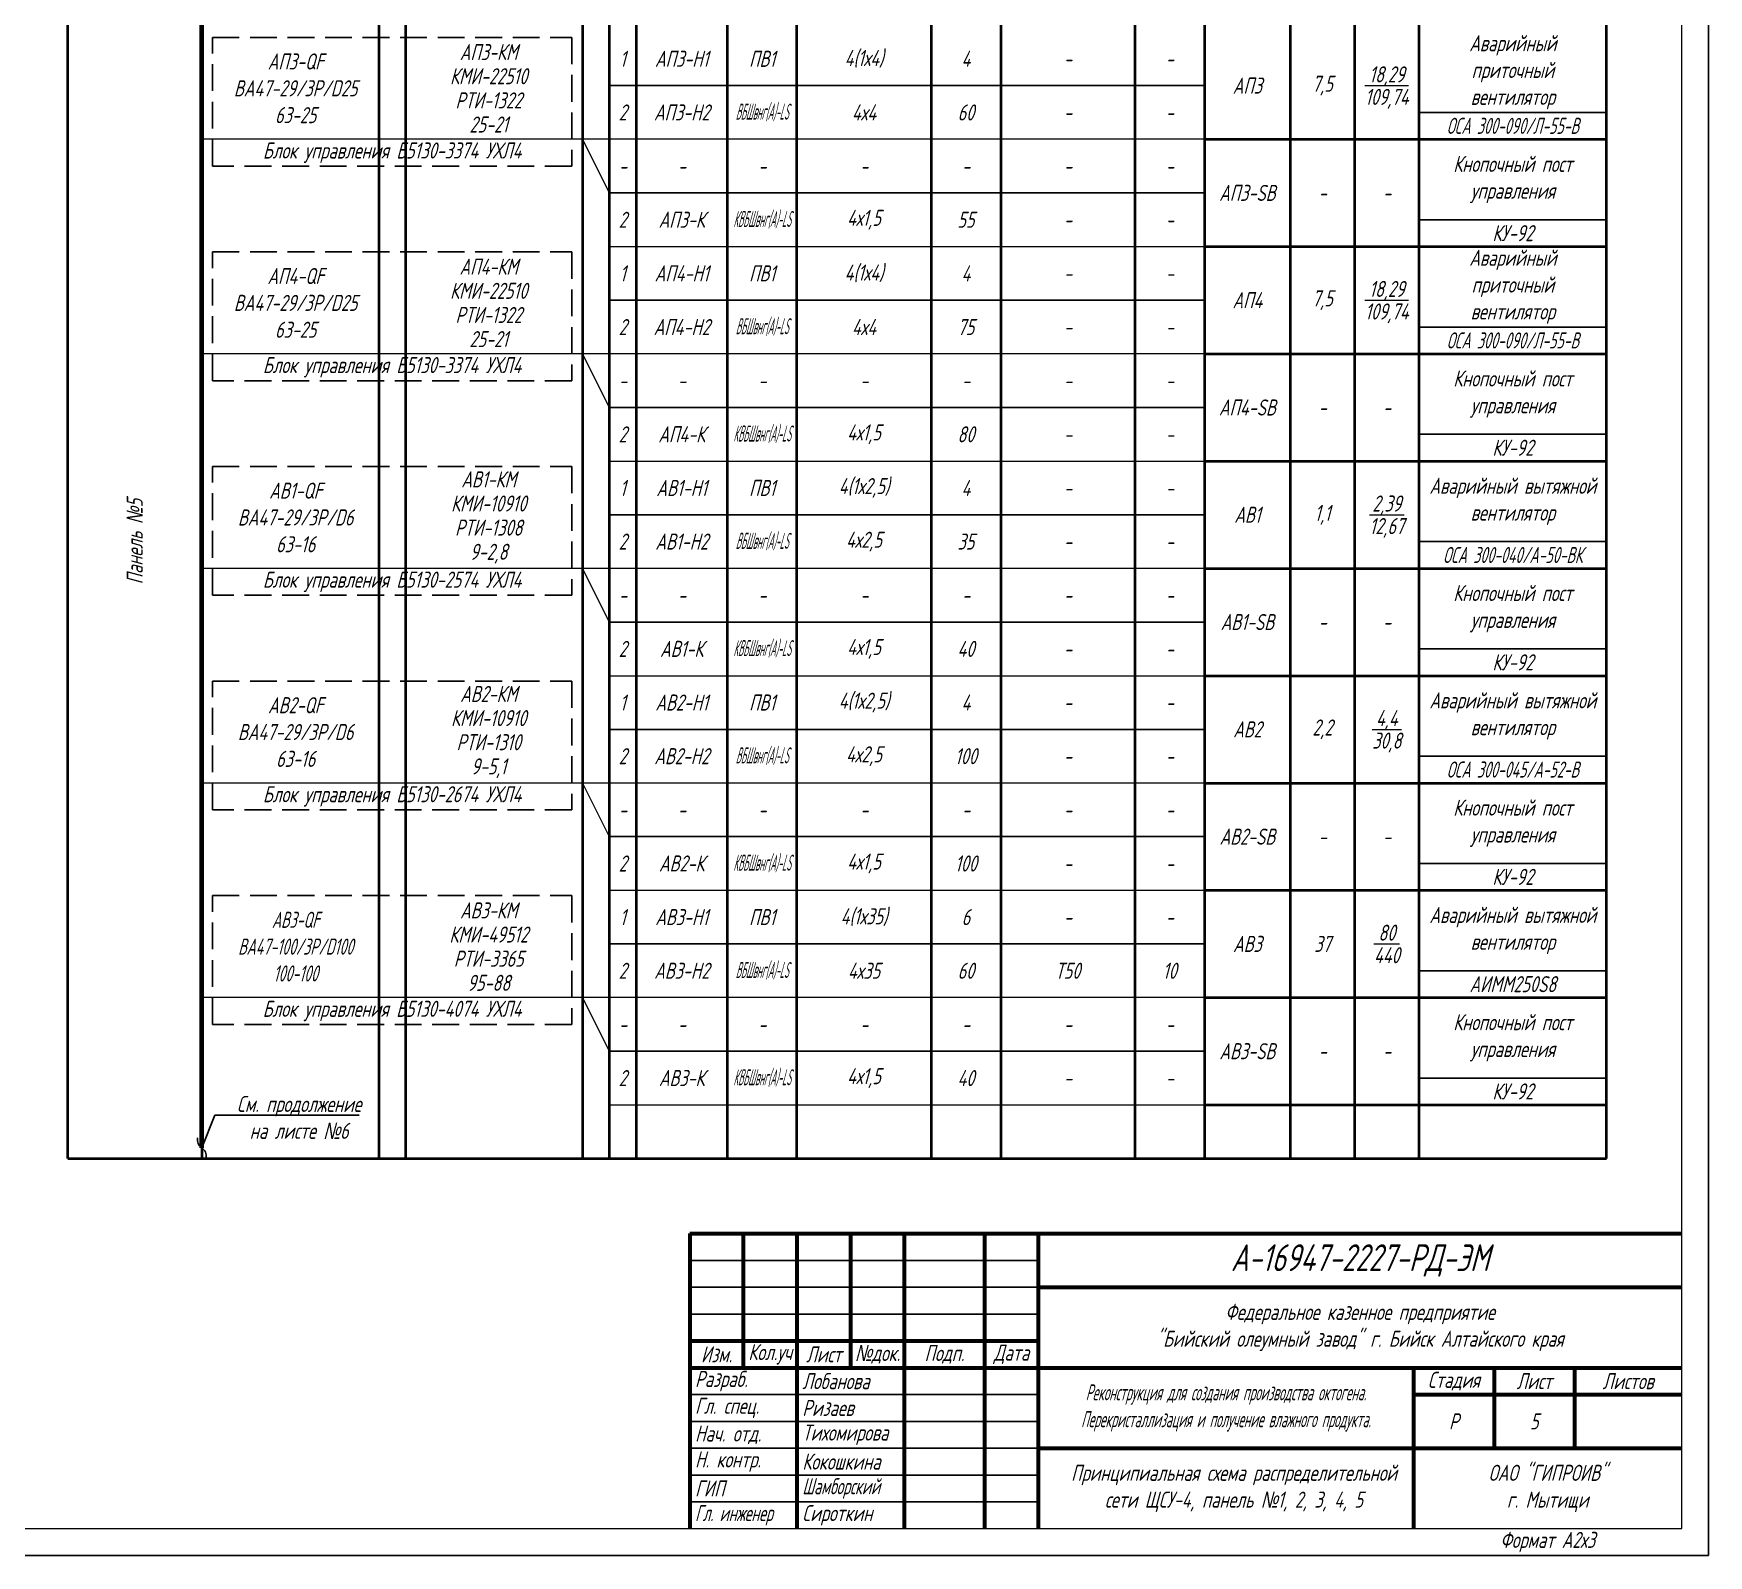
# Model space of a CAD drawing. Header units: millimetres. Extents: x -14296 to 10264, y -13087 to -5602.
# Drawn here: x -9341.1 to -9028.7, y -13086.7 to -12803 of the extents above; entities that cross this region are included whole.
import ezdxf
from ezdxf import colors
from ezdxf.entities.mleader import LeaderData, LeaderLine
from ezdxf.math import Vec2, Vec3

# ---------------------------------------------------------------- set-up
doc = ezdxf.new("R2010")
doc.units = ezdxf.units.MM
doc.linetypes.add('gost5', pattern=[7, 5, -2, 0])
for name, color, linetype, lineweight in [('КаБель контрольный (Вновь)', 142, 'gost5', 15), ('КаБель силовой (Вновь)', 1, 'Continuous', 15), ('Линия выноска', 137, 'Continuous', 25), ('Рамка толстая', 7, 'Continuous', 15), ('Рамка тонкая', 5, 'Continuous', 25), ('Схема распред. сети', 9, 'Continuous', 25), ('Текст', 7, 'Continuous', 20), ('Штампы', 252, 'Continuous', 25)]:
    doc.layers.add(name, color=color, linetype=linetype, lineweight=lineweight)
doc.styles.add('Simplex', font='simplex.shx', dxfattribs={"width": 0.7, "oblique": 15})

# ---------------------------------------------------------------- blocks, each defined once
blk = doc.blocks.new('A$C5FA843D6')
at = {"layer": 'Рамка толстая'}
for p, q in [((1256, 5), (1256, 589)), ((20, 5), (1256, 5))]:
    blk.add_line(p, q, dxfattribs=at)
at = {"layer": 'Рамка тонкая'}
for p, q in [((1261, 0), (1261, 594)), ((0, 0), (1261, 0))]:
    blk.add_line(p, q, dxfattribs=at)
blk = doc.blocks.new('_Integral')
at = {"color": 0, "linetype": 'ByBlock', "lineweight": -2}
for centre, start, end in [((0.445, -0.091), 102, 168), ((-0.445, 0.091), 282, 348)]:
    blk.add_arc(centre, 0.454, start, end, dxfattribs=at)

msp = doc.modelspace()

# ---------------------------------------------------------------- linework, layer by layer
at = {"layer": 'КаБель контрольный (Вновь)', "linetype": 'ByBlock'}
for p, q in [((-9238.7162, -12822.74066), (-9233.7162, -12832.74066)), ((-9233.7162, -12832.74066), (-9233.7162, -12842.74066)), ((-9233.7162, -12842.74066), (-9122.7162, -12842.74066)), ((-9238.7162, -12862.74066), (-9233.7162, -12872.74066)), ((-9233.7162, -12872.74066), (-9233.7162, -12882.74066)), ((-9233.7162, -12882.74066), (-9122.7162, -12882.74066)), ((-9238.7162, -12902.74066), (-9233.7162, -12912.74066)), ((-9233.7162, -12912.74066), (-9233.7162, -12922.74066)), ((-9233.7162, -12922.74066), (-9122.7162, -12922.74066)), ((-9238.7162, -12942.74066), (-9233.7162, -12952.74066)), ((-9233.7162, -12952.74066), (-9233.7162, -12962.74066)), ((-9233.7162, -12962.74066), (-9122.7162, -12962.74066)), ((-9238.7162, -12982.74066), (-9233.7162, -12992.74066)), ((-9233.7162, -12992.74066), (-9233.7162, -13002.74066)), ((-9233.7162, -13002.74066), (-9122.7162, -13002.74066))]:
    msp.add_line(p, q, dxfattribs=at)
at = {"layer": 'КаБель силовой (Вновь)', "lineweight": 200}
msp.add_line((-9309.7162, -13010.74066), (-9309.7162, -12562.74066), dxfattribs=at)
at = {"layer": 'КаБель силовой (Вновь)'}
for p, q in [((-9122.7162, -12822.74066), (-9309.7162, -12822.74066)), ((-9122.7162, -12862.74066), (-9309.7162, -12862.74066)), ((-9122.7162, -12902.74066), (-9309.7162, -12902.74066)), ((-9122.7162, -12942.74066), (-9309.7162, -12942.74066)), ((-9122.7162, -12982.74066), (-9309.7162, -12982.74066))]:
    msp.add_line(p, q, dxfattribs=at)
at = {"layer": 'Рамка тонкая'}
for p, q in [((-9233.7162, -12812.74066), (-9122.7162, -12812.74066)), ((-9047.7162, -12817.74066), (-9082.7162, -12817.74066)), ((-9233.7162, -12832.74066), (-9122.7162, -12832.74066)), ((-9047.7162, -12837.74066), (-9082.7162, -12837.74066)), ((-9233.7162, -12852.74066), (-9122.7162, -12852.74066)), ((-9047.7162, -12857.74066), (-9082.7162, -12857.74066)), ((-9233.7162, -12872.74066), (-9122.7162, -12872.74066)), ((-9047.7162, -12877.74066), (-9082.7162, -12877.74066)), ((-9233.7162, -12892.74066), (-9122.7162, -12892.74066)), ((-9047.7162, -12897.74066), (-9082.7162, -12897.74066)), ((-9233.7162, -12912.74066), (-9122.7162, -12912.74066)), ((-9047.7162, -12917.74066), (-9082.7162, -12917.74066)), ((-9233.7162, -12932.74066), (-9122.7162, -12932.74066)), ((-9047.7162, -12937.74066), (-9082.7162, -12937.74066)), ((-9233.7162, -12952.74066), (-9122.7162, -12952.74066)), ((-9047.7162, -12957.74066), (-9082.7162, -12957.74066)), ((-9233.7162, -12972.74066), (-9122.7162, -12972.74066)), ((-9047.7162, -12977.74066), (-9082.7162, -12977.74066)), ((-9233.7162, -12992.74066), (-9122.7162, -12992.74066)), ((-9047.7162, -12997.74066), (-9082.7162, -12997.74066))]:
    msp.add_line(p, q, dxfattribs=at)
at = {"layer": 'Рамка тонкая', "linetype": 'gost5'}
for points in [[(-9307.7162, -12803.74066), (-9240.7162, -12803.74066), (-9240.7162, -12827.74066), (-9307.7162, -12827.74066)], [(-9307.7162, -12843.74066), (-9240.7162, -12843.74066), (-9240.7162, -12867.74066), (-9307.7162, -12867.74066)], [(-9307.7162, -12883.74066), (-9240.7162, -12883.74066), (-9240.7162, -12907.74066), (-9307.7162, -12907.74066)], [(-9307.7162, -12923.74066), (-9240.7162, -12923.74066), (-9240.7162, -12947.74066), (-9307.7162, -12947.74066)], [(-9307.7162, -12963.74066), (-9240.7162, -12963.74066), (-9240.7162, -12987.74066), (-9307.7162, -12987.74066)]]:
    msp.add_lwpolyline(points, close=True, dxfattribs=at)
at = {"layer": 'Схема распред. сети', "lineweight": 40}
for p, q in [((-9334.7162, -13012.74066), (-9334.7162, -12512.74066)), ((-9309.7162, -12512.74066), (-9309.7162, -13012.74066)), ((-9047.7162, -13012.74066), (-9047.7162, -12512.74066)), ((-9198.7162, -13012.74066), (-9198.7162, -12527.74066)), ((-9173.7162, -12527.74066), (-9173.7162, -13012.74066)), ((-9276.7162, -12562.74066), (-9276.7162, -13012.74066)), ((-9238.7162, -12562.74066), (-9238.7162, -13012.74066)), ((-9233.7162, -12562.74066), (-9233.7162, -13012.74066)), ((-9228.7162, -12562.74066), (-9228.7162, -13012.74066)), ((-9211.7162, -12562.74066), (-9211.7162, -13012.74066)), ((-9160.7162, -12562.74066), (-9160.7162, -13012.74066)), ((-9135.7162, -12562.74066), (-9135.7162, -13012.74066)), ((-9122.7162, -12562.74066), (-9122.7162, -13012.74066)), ((-9106.7162, -12562.74066), (-9106.7162, -13012.74066)), ((-9094.7162, -12562.74066), (-9094.7162, -13012.74066)), ((-9082.7162, -12562.74066), (-9082.7162, -13012.74066)), ((-9271.7162, -12707.74066), (-9271.7162, -13012.74066)), ((-9122.7162, -12822.74066), (-9047.7162, -12822.74066)), ((-9122.7162, -12842.74066), (-9047.7162, -12842.74066)), ((-9122.7162, -12862.74066), (-9047.7162, -12862.74066)), ((-9122.7162, -12882.74066), (-9047.7162, -12882.74066)), ((-9122.7162, -12902.74066), (-9047.7162, -12902.74066)), ((-9122.7162, -12922.74066), (-9047.7162, -12922.74066)), ((-9122.7162, -12942.74066), (-9047.7162, -12942.74066)), ((-9122.7162, -12962.74066), (-9047.7162, -12962.74066)), ((-9122.7162, -12982.74066), (-9047.7162, -12982.74066)), ((-9122.7162, -13002.74066), (-9047.7162, -13002.74066)), ((-9334.7162, -13012.74066), (-9047.7162, -13012.74066))]:
    msp.add_line(p, q, dxfattribs=at)
at = {"layer": 'Штампы', "lineweight": 60}
for p, q in [((-9218.71622, -13026.74066), (-9033.71622, -13026.74066)), ((-9218.71622, -13026.74066), (-9218.71622, -13081.74066)), ((-9208.71622, -13026.74066), (-9208.71622, -13051.74066)), ((-9198.71622, -13026.74066), (-9198.71622, -13081.74066)), ((-9188.71622, -13026.74066), (-9188.71622, -13051.74066)), ((-9178.71622, -13026.74066), (-9178.71622, -13081.74066)), ((-9163.71622, -13026.74066), (-9163.71622, -13081.74066)), ((-9153.71622, -13026.74066), (-9153.71622, -13081.74066)), ((-9153.71622, -13036.74066), (-9033.71622, -13036.74066)), ((-9218.71622, -13046.74066), (-9153.71622, -13046.74066)), ((-9218.71622, -13051.74066), (-9033.71622, -13051.74066)), ((-9083.71622, -13051.74066), (-9083.71622, -13081.74066)), ((-9068.71622, -13051.74066), (-9068.71622, -13066.74066)), ((-9053.71622, -13051.74066), (-9053.71622, -13066.74066)), ((-9083.71622, -13056.74066), (-9033.71622, -13056.74066)), ((-9153.71622, -13066.74066), (-9033.71622, -13066.74066))]:
    msp.add_line(p, q, dxfattribs=at)
at = {"layer": 'Штампы', "color": 5}
for p, q in [((-9218.71622, -13031.74066), (-9153.71622, -13031.74066)), ((-9218.71622, -13036.74066), (-9153.71622, -13036.74066)), ((-9218.71622, -13041.74066), (-9153.71622, -13041.74066)), ((-9218.71622, -13056.74066), (-9153.71622, -13056.74066)), ((-9218.71622, -13061.74066), (-9153.71622, -13061.74066)), ((-9218.71622, -13066.74066), (-9153.71622, -13066.74066)), ((-9218.71622, -13071.74066), (-9153.71622, -13071.74066)), ((-9218.71622, -13076.74066), (-9153.71622, -13076.74066))]:
    msp.add_line(p, q, dxfattribs=at)

# ---------------------------------------------------------------- block references
msp.add_blockref('A$C5FA843D6', (-10289.71622, -13086.74066))

# ---------------------------------------------------------------- texts
at = {"layer": 'Текст', "char_height": 3, "style": 'Simplex'}
for s, insert, width, attachment_point in [('Аварийный приточный вентилятор', (-9065.2162, -12810.24066), 35, 5), ('АП3-QF\\PВА47-29/3Р/D25\\P63-25', (-9292.2162, -12813.24066), 31, 5), ('1', (-9231.2162, -12807.74066), 5, 5), ('АП3-Н1', (-9220.2162, -12807.74066), 17, 5), ('ПВ1', (-9205.2162, -12807.74066), 13, 5), ('4(1х4)', (-9186.2162, -12807.74066), 25, 5), ('4', (-9167.2162, -12807.74066), 13, 5), ('-', (-9148.2162, -12807.74066), 25, 5), ('-', (-9129.2162, -12807.74066), 13, 5), ('\\A1;\\S18,29/109,74;', (-9088.7162, -12812.74066), 12, 5), ('АП3', (-9114.7162, -12812.74066), 16, 5), ('7,5', (-9100.7162, -12812.74066), 12, 5), ('2', (-9231.2162, -12817.74066), 5, 5), ('АП3-Н2', (-9220.2162, -12817.74066), 17, 5), ('{\\W0.3;ВБШвнг(А)-LS}', (-9205.2162, -12817.74066), 13, 5), ('4х4', (-9186.2162, -12817.74066), 25, 5), ('60', (-9167.2162, -12817.74066), 13, 5), ('-', (-9148.2162, -12817.74066), 25, 5), ('-', (-9129.2162, -12817.74066), 13, 5), ('{\\W0.6;ОСА 300-090/Л-55-В}', (-9065.2162, -12820.24066), 35, 5), ('Блок управления Б5130-3374 УХЛ4', (-9274.2162, -12825.24066), 67, 5), ('Кнопочный пост управления', (-9065.2162, -12830.24066), 35, 5), ('-', (-9231.2162, -12827.74066), 5, 5), ('-', (-9220.2162, -12827.74066), 17, 5), ('-', (-9205.2162, -12827.74066), 13, 5), ('-', (-9186.2162, -12827.74066), 25, 5), ('-', (-9167.2162, -12827.74066), 13, 5), ('-', (-9148.2162, -12827.74066), 25, 5), ('-', (-9129.2162, -12827.74066), 13, 5), ('АП3-SB', (-9114.7162, -12832.74066), 16, 5), ('-', (-9100.7162, -12832.74066), 12, 5), ('-', (-9088.7162, -12832.74066), 12, 5), ('2', (-9231.2162, -12837.74066), 5, 5), ('АП3-К', (-9220.2162, -12837.74066), 17, 5), ('{\\W0.3;КВБШвнг(А)-LS}', (-9205.2162, -12837.74066), 13, 5), ('4х1,5', (-9186.2162, -12837.74066), 25, 5), ('55', (-9167.2162, -12837.74066), 13, 5), ('-', (-9148.2162, -12837.74066), 25, 5), ('-', (-9129.2162, -12837.74066), 13, 5), ('КУ-92', (-9065.2162, -12840.24066), 35, 5), ('Аварийный приточный вентилятор', (-9065.2162, -12850.24066), 35, 5), ('АП4-QF\\PВА47-29/3Р/D25\\P63-25', (-9292.2162, -12853.24066), 31, 5), ('1', (-9231.2162, -12847.74066), 5, 5), ('АП4-Н1', (-9220.2162, -12847.74066), 17, 5), ('ПВ1', (-9205.2162, -12847.74066), 13, 5), ('4(1х4)', (-9186.2162, -12847.74066), 25, 5), ('4', (-9167.2162, -12847.74066), 13, 5), ('-', (-9148.2162, -12847.74066), 25, 5), ('-', (-9129.2162, -12847.74066), 13, 5), ('АП4', (-9114.7162, -12852.74066), 16, 5), ('7,5', (-9100.7162, -12852.74066), 12, 5), ('\\A1;\\S18,29/109,74;', (-9088.7162, -12852.74066), 12, 5), ('2', (-9231.2162, -12857.74066), 5, 5), ('АП4-Н2', (-9220.2162, -12857.74066), 17, 5), ('{\\W0.3;ВБШвнг(А)-LS}', (-9205.2162, -12857.74066), 13, 5), ('4х4', (-9186.2162, -12857.74066), 25, 5), ('75', (-9167.2162, -12857.74066), 13, 5), ('-', (-9148.2162, -12857.74066), 25, 5), ('-', (-9129.2162, -12857.74066), 13, 5), ('{\\W0.6;ОСА 300-090/Л-55-В}', (-9065.2162, -12860.24066), 35, 5), ('Блок управления Б5130-3374 УХЛ4', (-9274.2162, -12865.24066), 67, 5), ('Кнопочный пост управления', (-9065.2162, -12870.24066), 35, 5), ('-', (-9231.2162, -12867.74066), 5, 5), ('-', (-9220.2162, -12867.74066), 17, 5), ('-', (-9205.2162, -12867.74066), 13, 5), ('-', (-9186.2162, -12867.74066), 25, 5), ('-', (-9167.2162, -12867.74066), 13, 5), ('-', (-9148.2162, -12867.74066), 25, 5), ('-', (-9129.2162, -12867.74066), 13, 5), ('АП4-SB', (-9114.7162, -12872.74066), 16, 5), ('-', (-9100.7162, -12872.74066), 12, 5), ('-', (-9088.7162, -12872.74066), 12, 5), ('2', (-9231.2162, -12877.74066), 5, 5), ('АП4-К', (-9220.2162, -12877.74066), 17, 5), ('{\\W0.3;КВБШвнг(А)-LS}', (-9205.2162, -12877.74066), 13, 5), ('4х1,5', (-9186.2162, -12877.74066), 25, 5), ('80', (-9167.2162, -12877.74066), 13, 5), ('-', (-9148.2162, -12877.74066), 25, 5), ('-', (-9129.2162, -12877.74066), 13, 5), ('КУ-92', (-9065.2162, -12880.24066), 35, 5), ('4(1х2,5)', (-9186.2162, -12887.74066), 25, 5), ('АВ1-QF\\PВА47-29/3Р/D6\\P63-16', (-9292.2162, -12893.24066), 31, 5), ('1', (-9231.2162, -12887.74066), 5, 5), ('АВ1-Н1', (-9220.2162, -12887.74066), 17, 5), ('ПВ1', (-9205.2162, -12887.74066), 13, 5), ('4', (-9167.2162, -12887.74066), 13, 5), ('-', (-9148.2162, -12887.74066), 25, 5), ('-', (-9129.2162, -12887.74066), 13, 5), ('Аварийный вытяжной вентилятор', (-9065.2162, -12890.24066), 35, 5), ('АВ1', (-9114.7162, -12892.74066), 16, 5), ('1,1', (-9100.7162, -12892.74066), 12, 5), ('\\A1;\\S2,39/12,67;', (-9088.7162, -12892.74066), 12, 5), ('2', (-9231.2162, -12897.74066), 5, 5), ('АВ1-Н2', (-9220.2162, -12897.74066), 17, 5), ('{\\W0.3;ВБШвнг(А)-LS}', (-9205.2162, -12897.74066), 13, 5), ('4х2,5', (-9186.2162, -12897.74066), 25, 5), ('35', (-9167.2162, -12897.74066), 13, 5), ('-', (-9148.2162, -12897.74066), 25, 5), ('-', (-9129.2162, -12897.74066), 13, 5), ('{\\W0.6;ОСА 300-040/А-50-ВК}', (-9065.2162, -12900.24066), 35, 5), ('Блок управления Б5130-2574 УХЛ4', (-9274.2162, -12905.24066), 67, 5), ('Кнопочный пост управления', (-9065.2162, -12910.24066), 35, 5), ('-', (-9231.2162, -12907.74066), 5, 5), ('-', (-9220.2162, -12907.74066), 17, 5), ('-', (-9205.2162, -12907.74066), 13, 5), ('-', (-9186.2162, -12907.74066), 25, 5), ('-', (-9167.2162, -12907.74066), 13, 5), ('-', (-9148.2162, -12907.74066), 25, 5), ('-', (-9129.2162, -12907.74066), 13, 5), ('АВ1-SB', (-9114.7162, -12912.74066), 16, 5), ('-', (-9100.7162, -12912.74066), 12, 5), ('-', (-9088.7162, -12912.74066), 12, 5), ('2', (-9231.2162, -12917.74066), 5, 5), ('АВ1-К', (-9220.2162, -12917.74066), 17, 5), ('{\\W0.3;КВБШвнг(А)-LS}', (-9205.2162, -12917.74066), 13, 5), ('4х1,5', (-9186.2162, -12917.74066), 25, 5), ('40', (-9167.2162, -12917.74066), 13, 5), ('-', (-9148.2162, -12917.74066), 25, 5), ('-', (-9129.2162, -12917.74066), 13, 5), ('КУ-92', (-9065.2162, -12920.24066), 35, 5), ('1', (-9231.2162, -12927.74066), 5, 5), ('АВ2-Н1', (-9220.2162, -12927.74066), 17, 5), ('ПВ1', (-9205.2162, -12927.74066), 13, 5), ('4(1х2,5)', (-9186.2162, -12927.74066), 25, 5), ('4', (-9167.2162, -12927.74066), 13, 5), ('Аварийный вытяжной вентилятор', (-9065.2162, -12930.24066), 35, 5), ('АВ2-QF\\PВА47-29/3Р/D6\\P63-16', (-9292.2162, -12933.24066), 31, 5), ('-', (-9148.2162, -12927.74066), 25, 5), ('-', (-9129.2162, -12927.74066), 13, 5), ('\\A1;\\S4,4/30,8;', (-9088.7162, -12932.74066), 12, 5), ('АВ2', (-9114.7162, -12932.74066), 16, 5), ('2,2', (-9100.7162, -12932.74066), 12, 5), ('2', (-9231.2162, -12937.74066), 5, 5), ('АВ2-Н2', (-9220.2162, -12937.74066), 17, 5), ('{\\W0.3;ВБШвнг(А)-LS}', (-9205.2162, -12937.74066), 13, 5), ('4х2,5', (-9186.2162, -12937.74066), 25, 5), ('100', (-9167.2162, -12937.74066), 13, 5), ('-', (-9148.2162, -12937.74066), 25, 5), ('-', (-9129.2162, -12937.74066), 13, 5), ('{\\W0.6;ОСА 300-045/А-52-В}', (-9065.2162, -12940.24066), 35, 5), ('Блок управления Б5130-2674 УХЛ4', (-9274.2162, -12945.24066), 67, 5), ('-', (-9231.2162, -12947.74066), 5, 5), ('-', (-9220.2162, -12947.74066), 17, 5), ('-', (-9205.2162, -12947.74066), 13, 5), ('-', (-9186.2162, -12947.74066), 25, 5), ('-', (-9167.2162, -12947.74066), 13, 5), ('-', (-9148.2162, -12947.74066), 25, 5), ('-', (-9129.2162, -12947.74066), 13, 5), ('Кнопочный пост управления', (-9065.2162, -12950.24066), 35, 5), ('АВ2-SB', (-9114.7162, -12952.74066), 16, 5), ('-', (-9100.7162, -12952.74066), 12, 5), ('-', (-9088.7162, -12952.74066), 12, 5), ('2', (-9231.2162, -12957.74066), 5, 5), ('АВ2-К', (-9220.2162, -12957.74066), 17, 5), ('{\\W0.3;КВБШвнг(А)-LS}', (-9205.2162, -12957.74066), 13, 5), ('4х1,5', (-9186.2162, -12957.74066), 25, 5), ('100', (-9167.2162, -12957.74066), 13, 5), ('-', (-9148.2162, -12957.74066), 25, 5), ('-', (-9129.2162, -12957.74066), 13, 5), ('КУ-92', (-9065.2162, -12960.24066), 35, 5), ('{\\W0.6;АВ3-QF\\PВА47-100/3Р/D100\\P100-100}', (-9292.2162, -12973.24066), 31, 5), ('1', (-9231.2162, -12967.74066), 5, 5), ('АВ3-Н1', (-9220.2162, -12967.74066), 17, 5), ('ПВ1', (-9205.2162, -12967.74066), 13, 5), ('4(1х35)', (-9186.2162, -12967.74066), 25, 5), ('6', (-9167.2162, -12967.74066), 13, 5), ('Аварийный вытяжной вентилятор', (-9065.2162, -12970.24066), 35, 5), ('-', (-9148.2162, -12967.74066), 25, 5), ('-', (-9129.2162, -12967.74066), 13, 5), ('\\A1;\\S80/440;', (-9088.7162, -12972.74066), 12, 5), ('АВ3', (-9114.7162, -12972.74066), 16, 5), ('37', (-9100.7162, -12972.74066), 12, 5), ('2', (-9231.2162, -12977.74066), 5, 5), ('АВ3-Н2', (-9220.2162, -12977.74066), 17, 5), ('{\\W0.3;ВБШвнг(А)-LS}', (-9205.2162, -12977.74066), 13, 5), ('4х35', (-9186.2162, -12977.74066), 25, 5), ('60', (-9167.2162, -12977.74066), 13, 5), ('Т50', (-9148.2162, -12977.74066), 25, 5), ('10', (-9129.2162, -12977.74066), 13, 5), ('АИММ250S8', (-9065.2162, -12980.24066), 35, 5), ('Блок управления Б5130-4074 УХЛ4', (-9274.2162, -12985.24066), 67, 5), ('-', (-9231.2162, -12987.74066), 5, 5), ('-', (-9220.2162, -12987.74066), 17, 5), ('-', (-9205.2162, -12987.74066), 13, 5), ('-', (-9186.2162, -12987.74066), 25, 5), ('-', (-9167.2162, -12987.74066), 13, 5), ('-', (-9148.2162, -12987.74066), 25, 5), ('-', (-9129.2162, -12987.74066), 13, 5), ('Кнопочный пост управления', (-9065.2162, -12990.24066), 35, 5), ('АВ3-SB', (-9114.7162, -12992.74066), 16, 5), ('-', (-9100.7162, -12992.74066), 12, 5), ('-', (-9088.7162, -12992.74066), 12, 5), ('2', (-9231.2162, -12997.74066), 5, 5), ('АВ3-К', (-9220.2162, -12997.74066), 17, 5), ('{\\W0.3;КВБШвнг(А)-LS}', (-9205.2162, -12997.74066), 13, 5), ('4х1,5', (-9186.2162, -12997.74066), 25, 5), ('40', (-9167.2162, -12997.74066), 13, 5), ('-', (-9148.2162, -12997.74066), 25, 5), ('-', (-9129.2162, -12997.74066), 13, 5), ('КУ-92', (-9065.2162, -13000.24066), 35, 5), ('Федеральное казенное предприятие\\P"Бийский олеумный завод" г. Бийск Алтайского края', (-9093.71622, -13044.24066), 120, 5), ('Изм.', (-9213.71622, -13049.24066), 10, 5), ('Кол.уч', (-9203.71622, -13049.24066), 10, 5), ('Лист', (-9193.71622, -13049.24066), 10, 5), ('{\\fArial|b0|i0|c204|p34;\\W0.7;№\\Fsimplex|c204;док.}', (-9183.71622, -13049.24066), 10, 5), ('Подп.', (-9171.21622, -13049.24066), 15, 5), ('{\\W0.7;Дата}', (-9158.71622, -13049.24066), 10, 5), ('Разраб.', (-9217.71622, -13054.24066), 18, 4), ('Лобанова', (-9197.71622, -13054.24066), 18, 4), ('{\\W0.7;Стадия}', (-9076.21622, -13054.24066), 15, 5), ('Лист', (-9061.21622, -13054.24066), 15, 5), ('Листов', (-9043.71622, -13054.24066), 20, 5), ('Гл. спец.', (-9217.71622, -13059.24066), 18, 4), ('{\\W0.5;Реконструкция для создания производства октогена.\\PПерекристаллизация и получение влажного продукта.}', (-9118.71622, -13059.24066), 70, 5), ('Ризаев', (-9197.71622, -13059.24066), 18, 4), ('Р', (-9076.21622, -13061.74066), 15, 5), ('5', (-9061.21622, -13061.74066), 15, 5), ('Нач. отд.', (-9217.71622, -13064.24066), 18, 4), ('Тихомирова', (-9197.71622, -13064.24066), 18, 4), ('Н. контр.', (-9217.71622, -13069.24066), 19, 4), ('Кокошкина', (-9197.71622, -13069.24066), 18, 4), ('\\pl3;Принципиальная схема распределительной сети ЩСУ-4, панель {\\fArial|b0|i0|c204|p34;№}1, 2, 3, 4, 5', (-9118.71622, -13074.24066), 70, 5), ('{\\C2;ОАО "ГИПРОИВ"\\Pг. Мытищи}', (-9058.71622, -13074.24066), 50, 5), ('ГИП', (-9217.71622, -13074.24066), 18, 4), ('{\\W0.6;Шамборский}', (-9197.71622, -13074.24066), 18, 4), ('{\\W0.6;Гл. инженер}', (-9217.71622, -13079.24066), 18, 4), ('Сироткин', (-9197.71622, -13079.24066), 18, 4), ('Формат А2х3', (-9058.71622, -13084.24066), 50, 5)]:
    msp.add_mtext(s, dxfattribs=dict(at, insert=insert, width=width, attachment_point=attachment_point))
at = {"layer": 'Текст', "char_height": 3, "width": 31, "attachment_point": 5, "line_spacing_factor": 0.9, "style": 'Simplex'}
for s, insert in [('АП3-КМ\\PКМИ-22510\\PРТИ-1322\\P25-21', (-9256.2162, -12813.24066)), ('АП4-КМ\\PКМИ-22510\\PРТИ-1322\\P25-21', (-9256.2162, -12853.24066)), ('АВ1-КМ\\PКМИ-10910\\PРТИ-1308\\P9-2,8', (-9256.2162, -12893.24066)), ('АВ2-КМ\\PКМИ-10910\\PРТИ-1310\\P9-5,1', (-9256.2162, -12933.24066)), ('АВ3-КМ\\PКМИ-49512\\PРТИ-3365\\P95-88', (-9256.2162, -12973.24066))]:
    msp.add_mtext(s, dxfattribs=dict(at, insert=insert))
at = {"layer": 'Текст', "insert": (-9322.2162, -12897.74066), "char_height": 3, "width": 350, "attachment_point": 5, "rotation": 90, "style": 'Simplex'}
msp.add_mtext('{\\W0.7;Панель \\fArial|b0|i0|c204|p34;№\\Fsimplex|c204;5}', dxfattribs=at)
at = {"layer": 'Текст', "lineweight": 35, "insert": (-9093.71622, -13031.74066), "char_height": 5, "width": 120, "attachment_point": 5, "style": 'Simplex'}
msp.add_mtext('А-16947-2227-РД-ЭМ', dxfattribs=at)

# ---------------------------------------------------------------- leaders
at = {"layer": 'Линия выноска'}
ml = msp.add_multileader_mtext('Standard', dxfattribs=at)
ml.set_content('См. продолжение\\Pна листе {\\fArial|b0|i0|c204|p34;№}6', color=2, style='Simplex')
ml.set_leader_properties()
ml.set_arrow_properties(name='INTEGRAL')
ml.build(insert=Vec2(0, 0))
ml.multileader.update_dxf_attribs({"text_left_attachment_type": 6, "text_right_attachment_type": 6, "dogleg_length": 0})
ctx = ml.context
ctx.base_point, ctx.char_height, ctx.plane_origin = Vec3(-9307.30303, -13004.67491), 3, Vec3(-9309.7162, -13002.74066)
ctx.left_attachment, ctx.right_attachment, ctx.text_align_type = 6, 6, 1
notes = []
notes.append((ctx, [(0, (1, 1, 0), (-9307.30303, -13004.67491), (1, 0), 0, [(0, [(-9309.7162, -13010.74066)], 0, [])])]))
ctx.mtext.insert, ctx.mtext.alignment, ctx.mtext.flow_direction = Vec3(-9291.55734, -13001.07491), 2, 5
for ctx, leaders in notes:
    for number, flags, end, landing, length, lines in leaders:
        leader = LeaderData()
        leader.index, (leader.has_last_leader_line, leader.has_dogleg_vector, leader.attachment_direction) = number, flags
        leader.last_leader_point, leader.dogleg_vector, leader.dogleg_length = Vec3(end), Vec3(landing), length
        for number, points, colour, breaks in lines:
            line = LeaderLine()
            line.index, line.vertices, line.color, line.breaks = number, Vec3.list(points), colors.encode_raw_color(colour), breaks
            leader.lines.append(line)
        ctx.leaders.append(leader)

doc.saveas('drawing.dxf')
